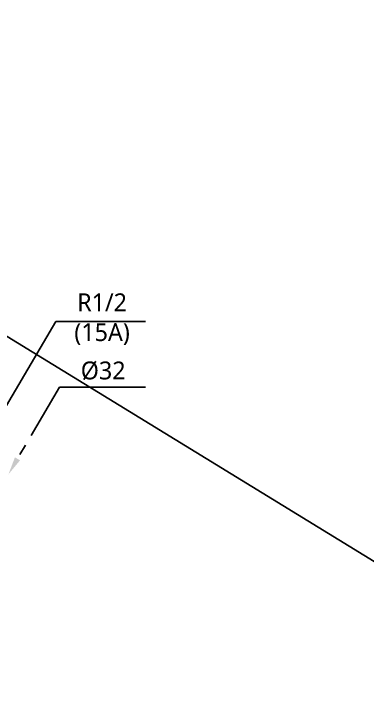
# Model space of a CAD drawing. Extents: x 572 to 8286, y -137 to 2100.
# Drawn here: x 2820 to 3215, y 309 to 1085 of the extents above; entities that cross this region are included whole.
import ezdxf

# ---------------------------------------------------------------- set-up
doc = ezdxf.new("R2010")
doc.units = 0
doc.header["$LTSCALE"] = 50
doc.header["$MEASUREMENT"] = 0
doc.linetypes.add('CENTER', pattern=[2, 1.25, -0.25, 0.25, -0.25])
doc.layers.get('0').update_dxf_attribs({"linetype": 'CONTINUOUS'})
doc.layers.add('1', color=1, linetype='CENTER')
doc.styles.get("Standard").update_dxf_attribs({"font": 'NanumGothic.ttf'})

msp = doc.modelspace()

# ---------------------------------------------------------------- linework, layer by layer
msp.add_line((571.83398, 2100), (4215.24041, -137.42071))
at = {"layer": '1', "color": 3, "linetype": 'ByBlock'}
for p, q in [((2867.02846, 740.87088), (2808.19832, 640.38931)), ((2967.15109, 740.87088), (2867.02846, 740.87088)), ((2967.15109, 667.19808), (2871.11213, 667.19808))]:
    msp.add_line(p, q, dxfattribs=at)
at = {"layer": '1', "color": 3}
msp.add_line((2871.11213, 667.19808), (2824.16599, 587.01431), dxfattribs=at)
msp.add_solid([(2827.04256, 585.33013), (2821.28942, 588.69849), (2814.06091, 569.75489)], dxfattribs=at)

# ---------------------------------------------------------------- texts
at = {"layer": '1', "color": 2, "insert": (2918.73483, 743.27348), "char_height": 20, "width": 84.7619048, "attachment_point": 5}
msp.add_mtext('R1/2\\P(15A)', dxfattribs=at)
at = {"layer": '1', "color": 2, "insert": (2919.96995, 685.48829), "char_height": 20, "attachment_point": 5}
msp.add_mtext('%%C32', dxfattribs=at)

doc.saveas('drawing.dxf')
